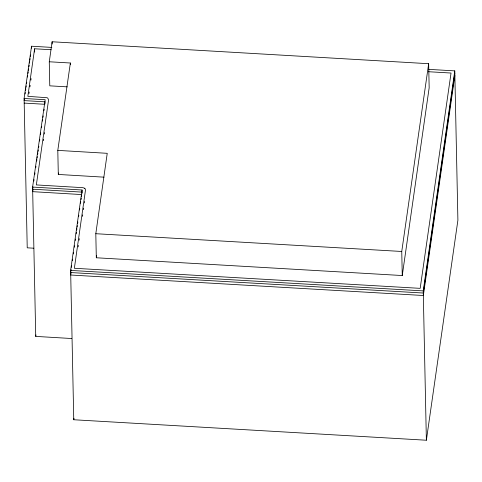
<?xml version="1.0" encoding="UTF-8"?>
<svg xmlns="http://www.w3.org/2000/svg" width="482" height="482" viewBox="0 0 482 482"><rect width="100%" height="100%" fill="white"/><g stroke="black" fill="none" stroke-linecap="round" stroke-linejoin="round"><path stroke-width="0.72" d="M33.764 248.2L27.227 247.82L24.1 98.491L31.535 46.224L51.833 47.405M24.353 99.141L24.142 100.611L45.212 101.835M25.088 93.99L25.299 92.514M25.612 90.309L25.823 88.833M26.028 87.363L26.239 85.892M26.552 83.681L26.763 82.211M27.498 77.054L27.703 75.584M28.022 73.372L28.227 71.902M28.438 70.432L28.649 68.956M28.962 66.751L29.173 65.275M29.486 63.07L29.697 61.594M29.902 60.123L30.113 58.653M30.426 56.442L30.637 54.972M51.14 49.736L34.608 48.772L27.836 96.334L47.073 97.732A3.428 2.362 -1.2 0 1 47.814 98.189L48.574 99.907L36.343 184.919L82.41 187.649A3.476 2.398 -1.2 0 1 83.386 187.805A3.338 2.302 -1.2 0 1 83.97 188.022L84.242 188.155M28.992 93.502L29.203 92.014M29.944 86.814L30.155 85.326M30.896 80.126L31.107 78.638M428.462 69.348L454.773 70.878L457.9 220.208L426.371 440.229L73.758 419.75L70.631 270.42L82.067 189.998L32.601 187.07L35.734 336.4L71.704 338.527M71.095 269.565L70.673 272.547L423.286 293.026L454.815 73.005M71.414 267.335L71.625 265.841M72.366 260.629L72.577 259.141M73.318 253.93L73.535 252.441M74.276 247.23L74.487 245.736M75.228 240.524L75.439 239.036M76.18 233.824L76.391 232.336M76.71 230.101L76.921 228.613M77.132 227.124L77.343 225.63M77.662 223.401L77.873 221.907M78.614 216.695L78.825 215.207M79.572 209.995L79.783 208.507M80.524 203.296L80.735 201.801M81.054 199.572L81.265 198.078M81.476 196.59L81.687 195.102M71.041 272.788L70.727 275.023L423.341 295.502L454.869 75.481M78.162 246.844L78.373 245.356M79.114 240.15L79.325 238.662M82.5 216.358L82.711 214.87M83.452 209.664L83.663 208.176M84.404 202.976L84.615 201.488M67.233 86.856L49.779 85.838L49.272 61.774L52.122 41.771L428.661 63.708L429.167 87.772L402.259 275.541L96.31 257.774L95.804 233.71L107.239 153.318L57.798 150.384L58.304 174.448L103.998 177.159M96.31 257.774L96.623 255.538M73.758 419.75L73.969 418.262M32.601 187.07L45.169 99.714L24.1 98.491M32.969 186.974L32.649 189.191L82.109 192.125M33.818 181.051L34.035 179.569M34.776 174.388L34.993 172.905M35.734 167.724L35.951 166.242M36.692 161.06L36.909 159.578M37.12 158.096L37.331 156.62M37.65 154.397L37.867 152.915M38.078 151.438L38.295 149.956M38.614 147.733L38.825 146.257M39.572 141.069L39.783 139.593M40.53 134.412L40.741 132.93M41.488 127.748L41.699 126.266M42.446 121.084L42.657 119.602M42.976 117.379L43.193 115.903M43.934 110.721L44.151 109.239M44.892 104.058L45.109 102.576M33.017 189.45L32.698 191.667L81.416 194.553M43.458 140.732L43.669 139.25M44.416 134.074L44.627 132.598M57.798 150.384L70.366 63.003L49.272 61.774M58.304 174.448L58.521 172.966M35.734 336.4L35.945 334.918M402.259 275.541L401.753 251.477L428.661 63.708M426.371 440.229L423.244 290.899L454.773 70.878M428.48 71.722L451.032 73.035L420.177 288.35L74.367 268.269L85.471 190.191A3.416 2.356 -1.2 0 0 85.422 189.504L85.23 189.065A3.308 2.283 -1.2 0 0 84.916 188.661M24.196 103.088L44.537 104.269M95.804 233.71L401.753 251.477M70.631 270.42L423.244 290.899M82.067 189.998L82.133 193.288M70.366 63.003L70.402 64.504M52.122 41.771L52.17 44.025M34.608 48.772L34.674 52.056M31.535 46.224L31.577 48.194M84.278 188.167A3.476 2.398 -1.2 0 1 84.946 188.673"/></g></svg>
